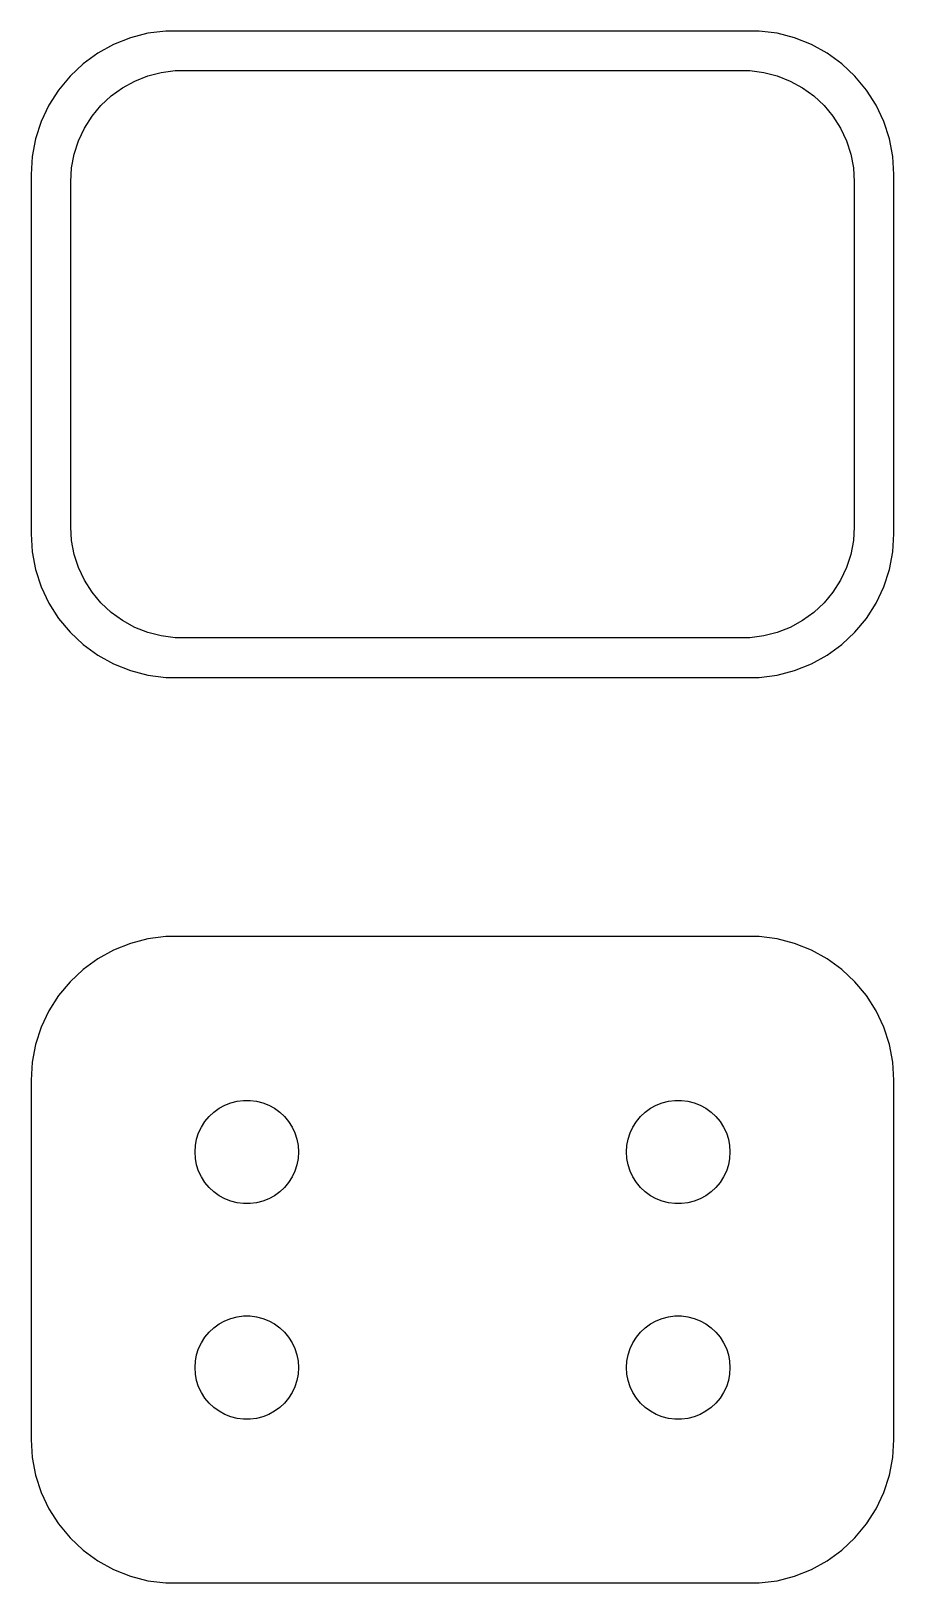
# Model space of a CAD drawing. Header units: metres. Extents: x -15 to 15, y 20.3 to 74.2.
import ezdxf

# ---------------------------------------------------------------- set-up
doc = ezdxf.new("R2010")
doc.units = ezdxf.units.M

msp = doc.modelspace()

# ---------------------------------------------------------------- linework, layer by layer
for p, q in [((-11.5451, 74.0053), (-12.1289, 73.7741)), ((-10.9369, 74.1614), (-11.5451, 74.0053)), ((-10.3139, 74.2401), (-10.9369, 74.1614)), ((10.3139, 74.2401), (-10.3139, 74.2401)), ((10.9369, 74.1614), (10.3139, 74.2401)), ((11.5451, 74.0053), (10.9369, 74.1614)), ((12.1289, 73.7741), (11.5451, 74.0053)), ((-12.6791, 73.4716), (-13.1871, 73.1026)), ((-12.1289, 73.7741), (-12.6791, 73.4716)), ((12.6791, 73.4716), (12.1289, 73.7741)), ((13.1871, 73.1026), (12.6791, 73.4716)), ((-13.1871, 73.1026), (-13.6448, 72.6727)), ((13.6448, 72.6727), (13.1871, 73.1026)), ((-13.6448, 72.6727), (-14.0451, 72.1889)), ((-11.8234, 72.2671), (-11.3975, 72.5012)), ((-11.3975, 72.5012), (-10.9457, 72.6801)), ((-10.9457, 72.6801), (-10.4751, 72.8009)), ((-10.4751, 72.8009), (-9.99297, 72.8618)), ((-9.99297, 72.8618), (9.99297, 72.8618)), ((9.99297, 72.8618), (10.4751, 72.8009)), ((10.4751, 72.8009), (10.9457, 72.6801)), ((10.9457, 72.6801), (11.3975, 72.5012)), ((11.3975, 72.5012), (11.8234, 72.2671)), ((14.0451, 72.1889), (13.6448, 72.6727)), ((-14.0451, 72.1889), (-14.3815, 71.6588)), ((-12.5707, 71.6488), (-12.2165, 71.9815)), ((-12.2165, 71.9815), (-11.8234, 72.2671)), ((11.8234, 72.2671), (12.2165, 71.9815)), ((12.2165, 71.9815), (12.5707, 71.6488)), ((14.3815, 71.6588), (14.0451, 72.1889)), ((-14.3815, 71.6588), (-14.6489, 71.0906)), ((-13.1408, 70.8641), (-12.8805, 71.2744)), ((-12.8805, 71.2744), (-12.5707, 71.6488)), ((12.5707, 71.6488), (12.8805, 71.2744)), ((12.8805, 71.2744), (13.1408, 70.8641)), ((14.6489, 71.0906), (14.3815, 71.6588)), ((-14.6489, 71.0906), (-14.8429, 70.4934)), ((-13.3477, 70.4244), (-13.1408, 70.8641)), ((13.1408, 70.8641), (13.3477, 70.4244)), ((14.8429, 70.4934), (14.6489, 71.0906)), ((-14.8429, 70.4934), (-14.9606, 69.8767)), ((-13.4979, 69.9623), (-13.3477, 70.4244)), ((13.3477, 70.4244), (13.4979, 69.9623)), ((14.9606, 69.8767), (14.8429, 70.4934)), ((-14.9606, 69.8767), (-15, 69.25)), ((-13.589, 69.485), (-13.4979, 69.9623)), ((13.4979, 69.9623), (13.589, 69.485)), ((15, 69.25), (14.9606, 69.8767)), ((-15, 69.25), (-15, 56.75)), ((-13.6195, 69), (-13.589, 69.485)), ((13.589, 69.485), (13.6195, 69)), ((15, 56.75), (15, 69.25)), ((-13.6195, 57), (-13.6195, 69)), ((13.6195, 69), (13.6195, 57)), ((-15, 56.75), (-14.9606, 56.1233)), ((-13.589, 56.515), (-13.6195, 57)), ((13.6195, 57), (13.589, 56.515)), ((14.9606, 56.1233), (15, 56.75)), ((-13.4979, 56.0377), (-13.589, 56.515)), ((13.589, 56.515), (13.4979, 56.0377)), ((-14.9606, 56.1233), (-14.8429, 55.5066)), ((-13.3477, 55.5756), (-13.4979, 56.0377)), ((13.4979, 56.0377), (13.3477, 55.5756)), ((14.8429, 55.5066), (14.9606, 56.1233)), ((-14.8429, 55.5066), (-14.6489, 54.9094)), ((-13.1408, 55.1359), (-13.3477, 55.5756)), ((-12.8805, 54.7256), (-13.1408, 55.1359)), ((13.1408, 55.1359), (12.8805, 54.7256)), ((13.3477, 55.5756), (13.1408, 55.1359)), ((14.6489, 54.9094), (14.8429, 55.5066)), ((-14.6489, 54.9094), (-14.3815, 54.3412)), ((-12.5707, 54.3512), (-12.8805, 54.7256)), ((12.8805, 54.7256), (12.5707, 54.3512)), ((14.3815, 54.3412), (14.6489, 54.9094)), ((-14.3815, 54.3412), (-14.0451, 53.8111)), ((-12.2165, 54.0185), (-12.5707, 54.3512)), ((-11.8234, 53.7329), (-12.2165, 54.0185)), ((12.2165, 54.0185), (11.8234, 53.7329)), ((12.5707, 54.3512), (12.2165, 54.0185)), ((14.0451, 53.8111), (14.3815, 54.3412)), ((-14.0451, 53.8111), (-13.6448, 53.3273)), ((-11.3975, 53.4988), (-11.8234, 53.7329)), ((-10.9457, 53.3199), (-11.3975, 53.4988)), ((11.3975, 53.4988), (10.9457, 53.3199)), ((11.8234, 53.7329), (11.3975, 53.4988)), ((13.6448, 53.3273), (14.0451, 53.8111)), ((-13.6448, 53.3273), (-13.1871, 52.8974)), ((-10.4751, 53.1991), (-10.9457, 53.3199)), ((-9.99297, 53.1382), (-10.4751, 53.1991)), ((9.99297, 53.1382), (-9.99297, 53.1382)), ((10.4751, 53.1991), (9.99297, 53.1382)), ((10.9457, 53.3199), (10.4751, 53.1991)), ((13.1871, 52.8974), (13.6448, 53.3273)), ((-13.1871, 52.8974), (-12.6791, 52.5284)), ((-12.6791, 52.5284), (-12.1289, 52.2259)), ((12.1289, 52.2259), (12.6791, 52.5284)), ((12.6791, 52.5284), (13.1871, 52.8974)), ((-12.1289, 52.2259), (-11.5451, 51.9947)), ((-11.5451, 51.9947), (-10.9369, 51.8386)), ((-10.9369, 51.8386), (-10.3139, 51.7599)), ((10.3139, 51.7599), (10.9369, 51.8386)), ((10.9369, 51.8386), (11.5451, 51.9947)), ((11.5451, 51.9947), (12.1289, 52.2259)), ((-10.3139, 51.7599), (10.3139, 51.7599)), ((-10.9369, 42.6614), (-11.5451, 42.5053)), ((-10.3139, 42.7401), (-10.9369, 42.6614)), ((10.3139, 42.7401), (-10.3139, 42.7401)), ((10.9369, 42.6614), (10.3139, 42.7401)), ((11.5451, 42.5053), (10.9369, 42.6614)), ((-12.1289, 42.2741), (-12.6791, 41.9716)), ((-11.5451, 42.5053), (-12.1289, 42.2741)), ((12.1289, 42.2741), (11.5451, 42.5053)), ((12.6791, 41.9716), (12.1289, 42.2741)), ((-13.1871, 41.6026), (-13.6448, 41.1727)), ((-12.6791, 41.9716), (-13.1871, 41.6026)), ((13.1871, 41.6026), (12.6791, 41.9716)), ((13.6448, 41.1727), (13.1871, 41.6026)), ((-13.6448, 41.1727), (-14.0451, 40.6889)), ((14.0451, 40.6889), (13.6448, 41.1727)), ((-14.0451, 40.6889), (-14.3815, 40.1588)), ((14.3815, 40.1588), (14.0451, 40.6889)), ((-14.3815, 40.1588), (-14.6489, 39.5906)), ((14.6489, 39.5906), (14.3815, 40.1588)), ((-14.6489, 39.5906), (-14.8429, 38.9934)), ((14.8429, 38.9934), (14.6489, 39.5906)), ((-14.8429, 38.9934), (-14.9606, 38.3767)), ((14.9606, 38.3767), (14.8429, 38.9934)), ((-14.9606, 38.3767), (-15, 37.75)), ((15, 37.75), (14.9606, 38.3767)), ((-15, 37.75), (-15, 25.25)), ((15, 25.25), (15, 37.75)), ((-8.64735, 36.6369), (-8.46448, 36.7698)), ((-8.46448, 36.7698), (-8.26639, 36.8787)), ((-8.26639, 36.8787), (-8.05623, 36.9619)), ((-8.05623, 36.9619), (-7.83728, 37.0181)), ((-7.83728, 37.0181), (-7.61302, 37.0464)), ((-7.61302, 37.0464), (-7.38696, 37.0464)), ((-7.38696, 37.0464), (-7.1627, 37.0181)), ((-7.1627, 37.0181), (-6.94376, 36.9619)), ((-6.94376, 36.9619), (-6.7336, 36.8787)), ((-6.7336, 36.8787), (-6.53551, 36.7698)), ((-6.53551, 36.7698), (-6.35263, 36.6369)), ((6.35263, 36.6369), (6.53551, 36.7698)), ((6.53551, 36.7698), (6.7336, 36.8787)), ((6.7336, 36.8787), (6.94376, 36.9619)), ((6.94376, 36.9619), (7.1627, 37.0181)), ((7.1627, 37.0181), (7.38696, 37.0464)), ((7.38696, 37.0464), (7.61302, 37.0464)), ((7.61302, 37.0464), (7.83728, 37.0181)), ((7.83728, 37.0181), (8.05623, 36.9619)), ((8.05623, 36.9619), (8.26639, 36.8787)), ((8.26639, 36.8787), (8.46448, 36.7698)), ((8.46448, 36.7698), (8.64735, 36.6369)), ((-9.07735, 36.1171), (-8.95622, 36.308)), ((-8.95622, 36.308), (-8.81213, 36.4822)), ((-8.81213, 36.4822), (-8.64735, 36.6369)), ((-6.35263, 36.6369), (-6.18785, 36.4822)), ((-6.18785, 36.4822), (-6.04376, 36.308)), ((-6.04376, 36.308), (-5.92264, 36.1171)), ((5.92264, 36.1171), (6.04376, 36.308)), ((6.04376, 36.308), (6.18785, 36.4822)), ((6.18785, 36.4822), (6.35263, 36.6369)), ((8.64735, 36.6369), (8.81213, 36.4822)), ((8.81213, 36.4822), (8.95622, 36.308)), ((8.95622, 36.308), (9.07735, 36.1171)), ((-9.2858, 35.4756), (-9.24344, 35.6976)), ((-9.24344, 35.6976), (-9.17358, 35.9126)), ((-9.17358, 35.9126), (-9.07735, 36.1171)), ((-5.92264, 36.1171), (-5.8264, 35.9126)), ((-5.8264, 35.9126), (-5.75655, 35.6976)), ((-5.75655, 35.6976), (-5.71419, 35.4756)), ((5.71419, 35.4756), (5.75655, 35.6976)), ((5.75655, 35.6976), (5.8264, 35.9126)), ((5.8264, 35.9126), (5.92264, 36.1171)), ((9.07735, 36.1171), (9.17358, 35.9126)), ((9.17358, 35.9126), (9.24344, 35.6976)), ((9.24344, 35.6976), (9.2858, 35.4756)), ((-9.29999, 35.25), (-9.2858, 35.4756)), ((-9.2858, 35.0244), (-9.29999, 35.25)), ((-5.71419, 35.4756), (-5.7, 35.25)), ((-5.7, 35.25), (-5.71419, 35.0244)), ((5.7, 35.25), (5.71419, 35.4756)), ((5.71419, 35.0244), (5.7, 35.25)), ((9.2858, 35.4756), (9.29999, 35.25)), ((9.29999, 35.25), (9.2858, 35.0244)), ((-9.24344, 34.8024), (-9.2858, 35.0244)), ((-9.17358, 34.5874), (-9.24344, 34.8024)), ((-9.07735, 34.3828), (-9.17358, 34.5874)), ((-5.8264, 34.5874), (-5.92264, 34.3828)), ((-5.75655, 34.8024), (-5.8264, 34.5874)), ((-5.71419, 35.0244), (-5.75655, 34.8024)), ((5.75655, 34.8024), (5.71419, 35.0244)), ((5.8264, 34.5874), (5.75655, 34.8024)), ((5.92264, 34.3828), (5.8264, 34.5874)), ((9.17358, 34.5874), (9.07735, 34.3828)), ((9.24344, 34.8024), (9.17358, 34.5874)), ((9.2858, 35.0244), (9.24344, 34.8024)), ((-8.95622, 34.192), (-9.07735, 34.3828)), ((-8.81213, 34.0178), (-8.95622, 34.192)), ((-8.64735, 33.8631), (-8.81213, 34.0178)), ((-6.18785, 34.0178), (-6.35263, 33.8631)), ((-6.04376, 34.192), (-6.18785, 34.0178)), ((-5.92264, 34.3828), (-6.04376, 34.192)), ((6.04376, 34.192), (5.92264, 34.3828)), ((6.18785, 34.0178), (6.04376, 34.192)), ((6.35263, 33.8631), (6.18785, 34.0178)), ((8.81213, 34.0178), (8.64735, 33.8631)), ((8.95622, 34.192), (8.81213, 34.0178)), ((9.07735, 34.3828), (8.95622, 34.192)), ((-8.46448, 33.7302), (-8.64735, 33.8631)), ((-8.26639, 33.6213), (-8.46448, 33.7302)), ((-8.05623, 33.5381), (-8.26639, 33.6213)), ((-7.83728, 33.4819), (-8.05623, 33.5381)), ((-7.61302, 33.4536), (-7.83728, 33.4819)), ((-7.1627, 33.4819), (-7.38696, 33.4536)), ((-6.94376, 33.5381), (-7.1627, 33.4819)), ((-6.7336, 33.6213), (-6.94376, 33.5381)), ((-6.53551, 33.7302), (-6.7336, 33.6213)), ((-6.35263, 33.8631), (-6.53551, 33.7302)), ((6.53551, 33.7302), (6.35263, 33.8631)), ((6.7336, 33.6213), (6.53551, 33.7302)), ((6.94376, 33.5381), (6.7336, 33.6213)), ((7.1627, 33.4819), (6.94376, 33.5381)), ((7.38696, 33.4536), (7.1627, 33.4819)), ((7.83728, 33.4819), (7.61302, 33.4536)), ((8.05623, 33.5381), (7.83728, 33.4819)), ((8.26639, 33.6213), (8.05623, 33.5381)), ((8.46448, 33.7302), (8.26639, 33.6213)), ((8.64735, 33.8631), (8.46448, 33.7302)), ((-7.38696, 33.4536), (-7.61302, 33.4536)), ((7.61302, 33.4536), (7.38696, 33.4536)), ((-8.64735, 29.1369), (-8.46448, 29.2698)), ((-8.46448, 29.2698), (-8.26639, 29.3787)), ((-8.26639, 29.3787), (-8.05623, 29.4619)), ((-8.05623, 29.4619), (-7.83728, 29.5181)), ((-7.83728, 29.5181), (-7.61302, 29.5464)), ((-7.61302, 29.5464), (-7.38696, 29.5464)), ((-7.38696, 29.5464), (-7.1627, 29.5181)), ((-7.1627, 29.5181), (-6.94376, 29.4619)), ((-6.94376, 29.4619), (-6.7336, 29.3787)), ((-6.7336, 29.3787), (-6.53551, 29.2698)), ((-6.53551, 29.2698), (-6.35263, 29.1369)), ((6.35263, 29.1369), (6.53551, 29.2698)), ((6.53551, 29.2698), (6.7336, 29.3787)), ((6.7336, 29.3787), (6.94376, 29.4619)), ((6.94376, 29.4619), (7.1627, 29.5181)), ((7.1627, 29.5181), (7.38696, 29.5464)), ((7.38696, 29.5464), (7.61302, 29.5464)), ((7.61302, 29.5464), (7.83728, 29.5181)), ((7.83728, 29.5181), (8.05623, 29.4619)), ((8.05623, 29.4619), (8.26639, 29.3787)), ((8.26639, 29.3787), (8.46448, 29.2698)), ((8.46448, 29.2698), (8.64735, 29.1369)), ((-9.17358, 28.4126), (-9.07735, 28.6172)), ((-9.07735, 28.6172), (-8.95622, 28.808)), ((-8.95622, 28.808), (-8.81213, 28.9822)), ((-8.81213, 28.9822), (-8.64735, 29.1369)), ((-6.35263, 29.1369), (-6.18785, 28.9822)), ((-6.18785, 28.9822), (-6.04376, 28.808)), ((-6.04376, 28.808), (-5.92264, 28.6172)), ((-5.92264, 28.6172), (-5.8264, 28.4126)), ((5.8264, 28.4126), (5.92264, 28.6172)), ((5.92264, 28.6172), (6.04376, 28.808)), ((6.04376, 28.808), (6.18785, 28.9822)), ((6.18785, 28.9822), (6.35263, 29.1369)), ((8.64735, 29.1369), (8.81213, 28.9822)), ((8.81213, 28.9822), (8.95622, 28.808)), ((8.95622, 28.808), (9.07735, 28.6172)), ((9.07735, 28.6172), (9.17358, 28.4126)), ((-9.2858, 27.9756), (-9.24344, 28.1976)), ((-9.24344, 28.1976), (-9.17358, 28.4126)), ((-5.8264, 28.4126), (-5.75655, 28.1976)), ((-5.75655, 28.1976), (-5.71419, 27.9756)), ((5.71419, 27.9756), (5.75655, 28.1976)), ((5.75655, 28.1976), (5.8264, 28.4126)), ((9.17358, 28.4126), (9.24344, 28.1976)), ((9.24344, 28.1976), (9.2858, 27.9756)), ((-9.29999, 27.75), (-9.2858, 27.9756)), ((-9.2858, 27.5244), (-9.29999, 27.75)), ((-5.71419, 27.9756), (-5.7, 27.75)), ((-5.7, 27.75), (-5.71419, 27.5244)), ((5.7, 27.75), (5.71419, 27.9756)), ((5.71419, 27.5244), (5.7, 27.75)), ((9.2858, 27.9756), (9.29999, 27.75)), ((9.29999, 27.75), (9.2858, 27.5244)), ((-9.24344, 27.3024), (-9.2858, 27.5244)), ((-9.17358, 27.0874), (-9.24344, 27.3024)), ((-9.07735, 26.8829), (-9.17358, 27.0874)), ((-5.8264, 27.0874), (-5.92264, 26.8829)), ((-5.75655, 27.3024), (-5.8264, 27.0874)), ((-5.71419, 27.5244), (-5.75655, 27.3024)), ((5.75655, 27.3024), (5.71419, 27.5244)), ((5.8264, 27.0874), (5.75655, 27.3024)), ((5.92264, 26.8829), (5.8264, 27.0874)), ((9.17358, 27.0874), (9.07735, 26.8829)), ((9.24344, 27.3024), (9.17358, 27.0874)), ((9.2858, 27.5244), (9.24344, 27.3024)), ((-8.95622, 26.692), (-9.07735, 26.8829)), ((-8.81213, 26.5178), (-8.95622, 26.692)), ((-8.64735, 26.3631), (-8.81213, 26.5178)), ((-6.18785, 26.5178), (-6.35263, 26.3631)), ((-6.04376, 26.692), (-6.18785, 26.5178)), ((-5.92264, 26.8829), (-6.04376, 26.692)), ((6.04376, 26.692), (5.92264, 26.8829)), ((6.18785, 26.5178), (6.04376, 26.692)), ((6.35263, 26.3631), (6.18785, 26.5178)), ((8.81213, 26.5178), (8.64735, 26.3631)), ((8.95622, 26.692), (8.81213, 26.5178)), ((9.07735, 26.8829), (8.95622, 26.692)), ((-8.46448, 26.2302), (-8.64735, 26.3631)), ((-8.26639, 26.1213), (-8.46448, 26.2302)), ((-8.05623, 26.0381), (-8.26639, 26.1213)), ((-7.83728, 25.9819), (-8.05623, 26.0381)), ((-7.61302, 25.9536), (-7.83728, 25.9819)), ((-7.38696, 25.9536), (-7.61302, 25.9536)), ((-7.1627, 25.9819), (-7.38696, 25.9536)), ((-6.94376, 26.0381), (-7.1627, 25.9819)), ((-6.7336, 26.1213), (-6.94376, 26.0381)), ((-6.53551, 26.2302), (-6.7336, 26.1213)), ((-6.35263, 26.3631), (-6.53551, 26.2302)), ((6.53551, 26.2302), (6.35263, 26.3631)), ((6.7336, 26.1213), (6.53551, 26.2302)), ((6.94376, 26.0381), (6.7336, 26.1213)), ((7.1627, 25.9819), (6.94376, 26.0381)), ((7.38696, 25.9536), (7.1627, 25.9819)), ((7.61302, 25.9536), (7.38696, 25.9536)), ((7.83728, 25.9819), (7.61302, 25.9536)), ((8.05623, 26.0381), (7.83728, 25.9819)), ((8.26639, 26.1213), (8.05623, 26.0381)), ((8.46448, 26.2302), (8.26639, 26.1213)), ((8.64735, 26.3631), (8.46448, 26.2302)), ((-15, 25.25), (-14.9606, 24.6233)), ((14.9606, 24.6233), (15, 25.25)), ((-14.9606, 24.6233), (-14.8429, 24.0066)), ((14.8429, 24.0066), (14.9606, 24.6233)), ((-14.8429, 24.0066), (-14.6489, 23.4094)), ((14.6489, 23.4094), (14.8429, 24.0066)), ((-14.6489, 23.4094), (-14.3815, 22.8412)), ((14.3815, 22.8412), (14.6489, 23.4094)), ((-14.3815, 22.8412), (-14.0451, 22.3111)), ((14.0451, 22.3111), (14.3815, 22.8412)), ((-14.0451, 22.3111), (-13.6448, 21.8273)), ((13.6448, 21.8273), (14.0451, 22.3111)), ((-13.6448, 21.8273), (-13.1871, 21.3974)), ((13.1871, 21.3974), (13.6448, 21.8273)), ((-13.1871, 21.3974), (-12.6791, 21.0284)), ((12.6791, 21.0284), (13.1871, 21.3974)), ((-12.6791, 21.0284), (-12.1289, 20.7259)), ((-12.1289, 20.7259), (-11.5451, 20.4947)), ((11.5451, 20.4947), (12.1289, 20.7259)), ((12.1289, 20.7259), (12.6791, 21.0284)), ((-11.5451, 20.4947), (-10.9369, 20.3386)), ((-10.9369, 20.3386), (-10.3139, 20.2599)), ((-10.3139, 20.2599), (10.3139, 20.2599)), ((10.3139, 20.2599), (10.9369, 20.3386)), ((10.9369, 20.3386), (11.5451, 20.4947))]:
    msp.add_line(p, q)

doc.saveas('drawing.dxf')
